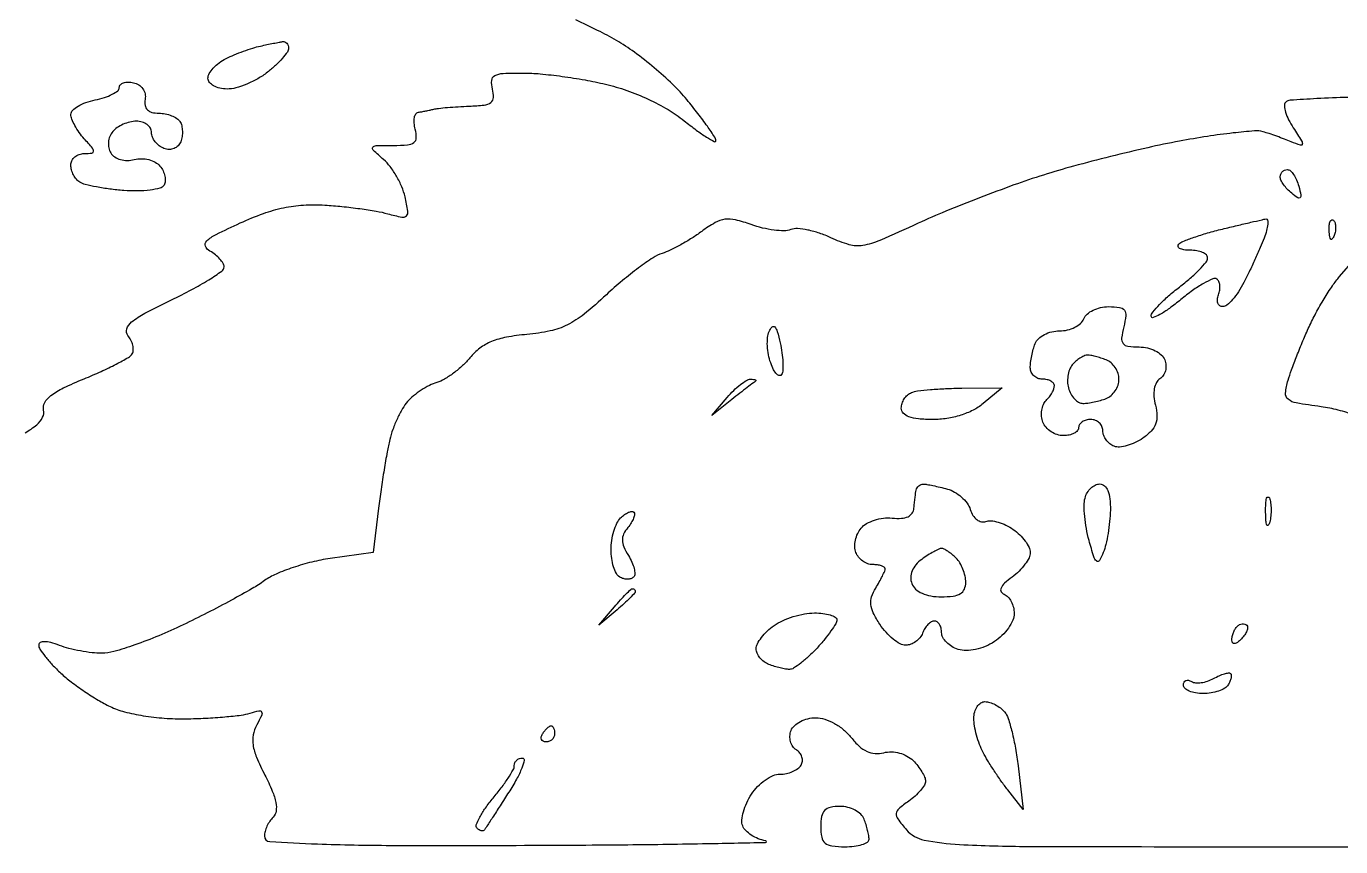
# Model space of a CAD drawing. Extents: x 0 to 102, y 0 to 135.
# Drawn here: x 9.94 to 23.73, y 0 to 8.61 of the extents above; entities that cross this region are included whole.
import ezdxf

# ---------------------------------------------------------------- set-up
doc = ezdxf.new("R2010")
doc.units = 0
doc.header["$MEASUREMENT"] = 0

msp = doc.modelspace()

# ---------------------------------------------------------------- linework, layer by layer
for points in [[(9.92703, 4.345223, 0.053362), (10.047099, 4.429296, 0.090714), (10.108899, 4.506923, 0.181445), (10.119112, 4.583573, -0.190051), (10.130695, 4.660688, -0.097492), (10.196094, 4.735391, -0.053068), (10.325849, 4.815177, -0.014929), (10.543625, 4.911234, 0.010145), (10.72227, 4.987998, 0.01361), (10.880705, 5.065187, 0.010726), (11.008365, 5.135263, 0.124069), (11.049025, 5.174717, 0.129945), (11.060597, 5.212783, 0.067205), (11.055721, 5.262629, 0.059729), (11.036182, 5.315984, 0.055649), (11.004216, 5.36461, -0.261979), (10.991606, 5.4338, -0.138968), (11.04295, 5.507525, -0.051062), (11.182606, 5.599878, -0.009151), (11.462233, 5.739789, 0.011358), (11.673371, 5.8466, 0.017226), (11.851354, 5.949811, 0.012051), (11.990551, 6.041817, 0.245417), (12.0132, 6.085182, 0.135318), (12.002889, 6.122584, 0.047944), (11.96971, 6.167726, 0.043298), (11.9218, 6.212775, 0.038855), (11.86515, 6.250739, -0.170024), (11.818366, 6.303949, -0.310549), (11.830319, 6.357956, -0.072959), (11.928893, 6.426136, -0.00769), (12.1824, 6.546745, -0.020823), (12.42529, 6.64575, -0.034434), (12.638247, 6.706196, -0.037117), (12.845622, 6.734052, -0.029854), (13.0707, 6.73397, -0.01034), (13.250012, 6.719462, -0.008732), (13.439012, 6.696888, -0.008831), (13.610693, 6.670238, -0.024142), (13.730527, 6.643449, 0.01566), (13.87836, 6.607758, 0.250246), (13.926173, 6.621758, 0.244641), (13.941785, 6.669559, 0.015028), (13.911949, 6.82123, 0.044364), (13.878354, 6.925052, 0.030192), (13.822987, 7.036247, 0.030481), (13.755928, 7.137869, 0.052305), (13.6869, 7.21215, -0.009737), (13.578604, 7.31044, -0.37183), (13.575494, 7.340723, -0.239266), (13.60818, 7.358219, -0.00544), (13.790295, 7.3602, 0.019737), (13.938761, 7.366063, 0.140369), (14.005523, 7.391029, 0.237206), (14.030436, 7.440291, 0.06464), (14.019087, 7.5294, -0.042275), (14.007745, 7.59497, -0.066414), (14.010363, 7.652004, -0.092545), (14.025638, 7.692214, -0.225229), (14.05152, 7.709175, 0.009311), (14.086962, 7.714737, 0.004985), (14.130527, 7.722856, 0.004961), (14.174833, 7.732029, 0.007727), (14.2128, 7.7409, -0.034145), (14.262307, 7.749741, -0.005888), (14.357202, 7.758944, -0.006385), (14.469046, 7.767025, -0.00567), (14.58558, 7.772625, 0.018831), (14.742388, 7.784303, 0.131532), (14.813245, 7.812076, 0.231712), (14.83986, 7.863163, 0.070285), (14.829513, 7.9524, -0.083669), (14.821398, 8.04351, -0.259631), (14.854344, 8.093125, -0.109152), (14.941437, 8.116213, -0.011319), (15.154683, 8.120278, -0.022568), (15.331, 8.111684, -0.010309), (15.560048, 8.085354, -0.010185), (15.80059, 8.04766, -0.01382), (16.015894, 8.003243, -0.027257), (16.238847, 7.937781, -0.02375), (16.464114, 7.845821, -0.024401), (16.671657, 7.736752, -0.036089), (16.840744, 7.619878, 0.010077), (16.968563, 7.521332, 0.019098), (17.075965, 7.448099, 0.018298), (17.157398, 7.401077, 0.565237), (17.1738, 7.41095, 0.148597), (17.162524, 7.448055, 0.006415), (17.084468, 7.561442, 0.010465), (16.986207, 7.694342, 0.007222), (16.869689, 7.840801, 0.029449), (16.721755, 8.001084, 0.017069), (16.526795, 8.17641, 0.017023), (16.318577, 8.339432, 0.027342), (16.129439, 8.462145, 0.013563), (15.933181, 8.567772, 0.009076), (15.703373, 8.678347, 0.009143)], [(23.808884, 7.86441, 0.008246), (23.479806, 7.851485, 0.003738), (23.201839, 7.833887, 0.180601), (23.151903, 7.811103, 0.224898), (23.139133, 7.775339, 0.04886), (23.152318, 7.709317, 0.041957), (23.184328, 7.628852, 0.029397), (23.232931, 7.544212, -0.004362), (23.320736, 7.407621, -0.178157), (23.327974, 7.373657, -0.471096), (23.309343, 7.362295, -0.014019), (23.212078, 7.399007, 0.007297), (23.141347, 7.426796, 0.004889), (23.059699, 7.456598, 0.004923), (22.98002, 7.483922, 0.009672), (22.916026, 7.503799, 0.09064), (22.826738, 7.512852, 0.008115), (22.601511, 7.491169, 0.010357), (22.331895, 7.455119, 0.007901), (22.038386, 7.404908, 0.009161), (21.70513, 7.336118, 0.005569), (21.313702, 7.243221, 0.00558), (20.927407, 7.142394, 0.009809), (20.61076, 7.049248, 0.009636), (20.302084, 6.945247, 0.005859), (19.941151, 6.811049, 0.005869), (19.586178, 6.669505, 0.010314), (19.296609, 6.543033, -0.006256), (18.893961, 6.363267, -0.060715), (18.714987, 6.310616, -0.11145), (18.571781, 6.318809, -0.041005), (18.381237, 6.39077, 0.029073), (18.261038, 6.439469, 0.03107), (18.138615, 6.472651, 0.032699), (18.03074, 6.487544, 0.109996), (17.960669, 6.477148, -0.093862), (17.890851, 6.464498, -0.029199), (17.784038, 6.471593, -0.028041), (17.663063, 6.493703, -0.027541), (17.544577, 6.529308, 0.026667), (17.379037, 6.579366, 0.094403), (17.268676, 6.585119, 0.096677), (17.165353, 6.549854, 0.028749), (17.0251, 6.458133, -0.01788), (16.921821, 6.387342, -0.014359), (16.80601, 6.318486, -0.0146), (16.695176, 6.260997, -0.035507), (16.609645, 6.227001, 0.068824), (16.515234, 6.182004, 0.014084), (16.363398, 6.0758, 0.014583), (16.192682, 5.94119, 0.01324), (16.024378, 5.792581, -0.017412), (15.790308, 5.589352, -0.054369), (15.61509, 5.476662, -0.063237), (15.434704, 5.413541, -0.030062), (15.190997, 5.376661, 0.02269), (14.976056, 5.347367, 0.051903), (14.819269, 5.30151, 0.064807), (14.697729, 5.232293, 0.0589), (14.5935, 5.132275, -0.033572), (14.515574, 5.049539, -0.026758), (14.421365, 4.971036, -0.027483), (14.325844, 4.907597, -0.059275), (14.245107, 4.872229, 0.04433), (14.167245, 4.840851, 0.026871), (14.081243, 4.79099, 0.026799), (14.000572, 4.731834, 0.042065), (13.938904, 4.67199, 0.046969), (13.885855, 4.598069, 0.022411), (13.831387, 4.494402, 0.021989), (13.783759, 4.380159, 0.029123), (13.751244, 4.2723, 0.013583), (13.724104, 4.143319, 0.004758), (13.691918, 3.95662, 0.00472), (13.660391, 3.750474, 0.005503), (13.634448, 3.554046), (13.5783, 3.089592), (13.125235, 3.024709, 0.024946), (12.93459, 2.987624, 0.020793), (12.736423, 2.92987, 0.021294), (12.559271, 2.861618, 0.052159), (12.437838, 2.792967, -0.02415), (12.30786, 2.709566, -0.006188), (12.089771, 2.587628, -0.006288), (11.837123, 2.45453, -0.006347), (11.58199, 2.328254, -0.013049), (11.327209, 2.21423, -0.014512), (11.07562, 2.117895, -0.013944), (10.857347, 2.04827, -0.070338), (10.730944, 2.0304, -0.02863), (10.627323, 2.036338, -0.017057), (10.505093, 2.054636, -0.017045), (10.384143, 2.081276, -0.028117), (10.284407, 2.112906, 0.025134), (10.194769, 2.141923, 0.061836), (10.126353, 2.151515, 0.115942), (10.083706, 2.142198, 0.288872), (10.0674, 2.11633, 0.147572), (10.080319, 2.073511, 0.020386), (10.135478, 1.997352, 0.021921), (10.21041, 1.910426, 0.016968), (10.299156, 1.822351, 0.023902), (10.408611, 1.730182, 0.014232), (10.546944, 1.630668, 0.01423), (10.690786, 1.539139, 0.023798), (10.817244, 1.471581, 0.046662), (10.968064, 1.41656, 0.02406), (11.164792, 1.374949, 0.022446), (11.38602, 1.349294, 0.021163), (11.61306, 1.34288, 0.008818), (11.820148, 1.349449, 0.009599), (12.021085, 1.363243, 0.009143), (12.192432, 1.381479, 0.045787), (12.286634, 1.402131, -0.020244), (12.378984, 1.427377, -0.332395), (12.40656, 1.415213, -0.242896), (12.407848, 1.380377, -0.012953), (12.356528, 1.278208, 0.074314), (12.318876, 1.172789, 0.088606), (12.316986, 1.067386, 0.060492), (12.35391, 0.938809, 0.017815), (12.440722, 0.752537, -0.017465), (12.519322, 0.584192, -0.051875), (12.556705, 0.462584, -0.084368), (12.559026, 0.374142, -0.162226), (12.527654, 0.311414, 0.05055), (12.492648, 0.268511, 0.038095), (12.463065, 0.215276, 0.038987), (12.442816, 0.160337, 0.068906), (12.4362, 0.112559, 0.396395), (12.491899, 0.053341, 0.006341), (12.992754, 0.029014, 0.008275), (13.761232, 0.014179, 0.001563), (15.16455, 0.014702, 0.001288), (16.197674, 0.020976, 0.002406), (17.034012, 0.032234, 0.001246), (17.696155, 0.045984, 0.900606), (17.697377, 0.060984, -0.050274), (17.619141, 0.084008, -0.047799), (17.54565, 0.122473, -0.051459), (17.487332, 0.169685, -0.105645), (17.455425, 0.218715, -0.116681), (17.447174, 0.279873, -0.042892), (17.463217, 0.366101, -0.039629), (17.497716, 0.460938, -0.038001), (17.547148, 0.550553, -0.048682), (17.612019, 0.631213, -0.046084), (17.692381, 0.699464, -0.049493), (17.77541, 0.746242, -0.103914), (17.847557, 0.7614, 0.052394), (17.913935, 0.768375, 0.048537), (17.979227, 0.78903, 0.051936), (18.033912, 0.819415, 0.101922), (18.067946, 0.855459, 0.113818), (18.081846, 0.896452, 0.100307), (18.077345, 0.941452, 0.093889), (18.055055, 0.983557, 0.085992), (18.018311, 1.01612, -0.105733), (17.981086, 1.051804, -0.081787), (17.957468, 1.102944, -0.077893), (17.950777, 1.161401, -0.081403), (17.962517, 1.218162, -0.116056), (17.997779, 1.269983, -0.065587), (18.060327, 1.313815, -0.059941), (18.139091, 1.343509, -0.060268), (18.222505, 1.3536, -0.077809), (18.316247, 1.338923, -0.049631), (18.417664, 1.29487, -0.047289), (18.514105, 1.228398, -0.051619), (18.593249, 1.146723, 0.039731), (18.677557, 1.055484, 0.0769), (18.759798, 1.000188, 0.092159), (18.844255, 0.978204, 0.081838), (18.934758, 0.986597, -0.070886), (19.014855, 0.995787, -0.059043), (19.099721, 0.983374, -0.059131), (19.179207, 0.951504, -0.071611), (19.243469, 0.903417, -0.02988), (19.293194, 0.847365, -0.030987), (19.335233, 0.786436, -0.032601), (19.364671, 0.729449, -0.103277), (19.3734, 0.68764, -0.138168), (19.361777, 0.646383, -0.037546), (19.321777, 0.590853, -0.034987), (19.264923, 0.532134, -0.030155), (19.197661, 0.478702, 0.021867), (19.092653, 0.398086, 0.201251), (19.066938, 0.3481, 0.181251), (19.083172, 0.291788, 0.017206), (19.174162, 0.177805, 0.168079), (19.358389, 0.069949, 0.036077), (19.731156, 0.023304, 0.01231), (20.451841, 0.003305, 0.000781), (22.566795, 0), (25.807188, 0)], [(23.885765, 4.523765, 0.028355), (23.704734, 4.582428, 0.031208), (23.523906, 4.618008, -0.009223), (23.264817, 4.657253, -0.127701), (23.179126, 4.695808, -0.255164), (23.152028, 4.760933, -0.045091), (23.178654, 4.895395, -0.015906), (23.214438, 5.004317, -0.006237), (23.270399, 5.152227, -0.006166), (23.334939, 5.31081, -0.007644), (23.399065, 5.4567, -0.01626), (23.470447, 5.600077, -0.012691), (23.556878, 5.751091, -0.012882), (23.644647, 5.88773, -0.030281), (23.718699, 5.983683), (23.883373, 6.172265)]]:
    msp.add_lwpolyline(points, format="xyb")
for points in [[(12.62655, 8.450186, -0.12647), (12.650723, 8.447806, -0.1193), (12.671362, 8.43407, -0.105515), (12.6852, 8.410763, -0.081575), (12.69, 8.38154, -0.156185), (12.676944, 8.340764, -0.025244), (12.62452, 8.274622, -0.025784), (12.552443, 8.200623, -0.020123), (12.467091, 8.12774, -0.037799), (12.367056, 8.060623, -0.030619), (12.250885, 8.003906, -0.031595), (12.136686, 7.964817, -0.066754), (12.044091, 7.9524, -0.054233), (11.967489, 7.960733, -0.074103), (11.902732, 7.985452, -0.093833), (11.859305, 8.022009, -0.172679), (11.844, 8.065004, -0.133133), (11.857536, 8.114939, -0.053493), (11.899915, 8.172301, -0.047917), (11.961526, 8.227642, -0.043812), (12.03435, 8.272143, -0.016389), (12.119571, 8.311039, -0.011268), (12.218487, 8.349732, -0.011371), (12.315483, 8.382695, -0.02261), (12.3939, 8.403525, -0.002023), (12.463332, 8.418352, -0.002099), (12.532036, 8.432431, -0.002021), (12.591593, 8.444126, -0.0091)], [(11.06145, 8.018986, -0.089692), (11.117869, 7.99635, -0.099841), (11.160359, 7.956007, -0.101258), (11.183491, 7.902852, -0.094894), (11.184641, 7.843583, 0.085035), (11.184632, 7.780462, 0.153487), (11.208022, 7.73488, 0.136865), (11.255712, 7.707573, 0.062081), (11.327699, 7.6986, -0.04798), (11.395994, 7.692031, -0.0468), (11.462383, 7.672559, -0.050657), (11.517338, 7.643944, -0.109416), (11.550404, 7.609949, -0.081925), (11.568001, 7.56715, -0.046937), (11.575412, 7.511671, -0.045317), (11.572377, 7.452886, -0.056123), (11.558599, 7.399875, -0.103574), (11.530761, 7.356712, -0.10212), (11.487818, 7.328082, -0.098565), (11.435718, 7.31817, -0.089717), (11.381902, 7.328378, -0.072464), (11.332165, 7.356269, -0.063947), (11.290018, 7.398255, -0.066862), (11.2615, 7.447368, -0.098453), (11.2518, 7.496151, 0.133764), (11.239558, 7.541092, 0.100481), (11.20514, 7.579382, 0.087379), (11.153657, 7.605146, 0.072548), (11.092959, 7.614, 0.059111), (11.025528, 7.606, 0.043808), (10.954305, 7.582102, 0.044597), (10.890112, 7.546999, 0.072254), (10.843998, 7.505413, 0.078615), (10.813607, 7.454227, 0.07365), (10.79962, 7.394993, 0.074737), (10.803483, 7.33505, 0.085211), (10.82498, 7.281781, 0.109555), (10.865649, 7.239992, 0.076603), (10.925669, 7.212623, 0.069535), (10.99707, 7.202846, 0.063337), (11.07083, 7.212435, -0.067749), (11.144728, 7.221382, -0.058767), (11.222151, 7.211086, -0.061503), (11.291288, 7.184075, -0.095984), (11.340573, 7.143672, -0.059647), (11.37296, 7.093538, -0.061693), (11.392149, 7.037734, -0.06844), (11.39592, 6.984932, -0.122659), (11.382756, 6.943762, -0.192401), (11.340249, 6.912308, -0.03099), (11.23714, 6.891948, -0.030416), (11.106275, 6.882486, -0.022503), (10.961204, 6.887367, -0.012368), (10.813187, 6.902721, -0.014364), (10.673365, 6.924831, -0.013435), (10.556767, 6.949978, -0.078734), (10.499132, 6.974103, -0.081275), (10.463414, 7.005164, -0.05344), (10.433216, 7.050652, -0.052356), (10.412716, 7.102784, -0.067614), (10.4058, 7.153693, -0.114097), (10.416552, 7.200195, -0.100331), (10.446929, 7.23979, -0.093804), (10.492347, 7.26636, -0.085776), (10.545812, 7.2756, 0.025779), (10.626186, 7.279747, 0.38433), (10.643524, 7.29897, 0.177905), (10.63093, 7.333245, 0.007828), (10.545812, 7.430311, -0.029278), (10.492228, 7.496979, -0.029475), (10.446929, 7.569305, -0.030842), (10.415234, 7.636812, -0.094602), (10.4058, 7.686226, -0.200889), (10.423567, 7.728662, -0.059644), (10.480354, 7.772612, -0.049415), (10.562437, 7.811331, -0.036168), (10.6596, 7.83819, 0.028607), (10.756804, 7.863486, 0.041188), (10.838846, 7.897606, 0.047759), (10.89676, 7.934882, 0.229784), (10.9134, 7.969178, -0.200005), (10.925117, 7.997298, -0.114664), (10.95689, 8.016903, -0.081278), (11.004771, 8.024745, -0.05074)], [(23.170533, 7.1064, -0.18499), (23.202435, 7.094179, -0.058693), (23.236682, 7.055277, -0.049464), (23.26786, 6.998979, -0.037801), (23.290777, 6.932365, -0.01302), (23.312716, 6.838556, -0.253319), (23.304414, 6.810987, -0.363425), (23.280406, 6.808943, -0.020124), (23.216044, 6.858124, -0.033252), (23.170029, 6.901789, -0.035142), (23.131122, 6.950412, -0.037557), (23.103978, 6.996788, -0.114104), (23.0958, 7.032159, -0.099715), (23.101507, 7.060491, -0.098101), (23.117753, 7.084592, -0.097784), (23.142011, 7.100734, -0.098366)], [(22.945656, 6.58875, -0.403654), (22.96307, 6.57671, -0.073547), (22.965304, 6.533551, -0.044612), (22.952975, 6.46741, -0.022472), (22.926382, 6.386726, -0.010654), (22.886197, 6.287452, -0.005208), (22.83097, 6.162563, -0.005164), (22.770831, 6.033849, -0.007457), (22.714803, 5.921426, -0.026517), (22.657962, 5.824474, -0.034375), (22.595449, 5.742585, -0.036725), (22.536058, 5.684225, -0.17764), (22.492376, 5.6682, -0.158442), (22.461484, 5.678241, -0.15191), (22.441768, 5.704681, -0.112085), (22.437086, 5.744875, -0.06488), (22.448554, 5.792391, 0.054706), (22.461844, 5.842939, 0.065321), (22.462698, 5.89216, 0.076993), (22.451625, 5.932674, 0.150303), (22.429783, 5.957636, 0.249618), (22.387585, 5.960354, 0.023324), (22.291636, 5.911429, 0.025609), (22.176598, 5.837792, 0.017196), (22.052778, 5.742686, -0.014582), (21.933538, 5.650103, -0.029315), (21.833432, 5.585594, -0.041704), (21.762614, 5.553076, -0.519944), (21.7422, 5.5674, -0.174313), (21.757842, 5.610903, -0.019432), (21.829179, 5.690749, -0.021783), (21.924893, 5.781575, -0.016011), (22.0383, 5.873964, 0.015928), (22.151708, 5.966323, 0.021693), (22.247421, 6.057055, 0.019305), (22.318798, 6.136794, 0.174622), (22.3344, 6.180105, 0.212015), (22.320766, 6.210813, 0.080734), (22.280556, 6.236813, 0.061442), (22.221277, 6.254512, 0.041877), (22.1511, 6.2604, -0.03296), (22.08492, 6.264767, -0.088544), (22.040125, 6.279038, -0.217936), (22.023944, 6.300034, -0.257624), (22.030711, 6.32385, -0.102718), (22.075667, 6.353622, -0.01149), (22.191273, 6.396773, -0.013574), (22.332969, 6.441713, -0.010619), (22.488961, 6.483, -0.001061), (22.644861, 6.520389, -0.001428), (22.786193, 6.55354, -0.000973), (22.904909, 6.580786, -0.015326)], [(23.654512, 6.575887, -0.126455), (23.670861, 6.548229, -0.060344), (23.677558, 6.507172, -0.05415), (23.674392, 6.460003, -0.051402), (23.661191, 6.413737, -0.054073), (23.642448, 6.378487, -0.470617), (23.62703, 6.377028, -0.168741), (23.615074, 6.401711, -0.018894), (23.610079, 6.46485, -0.028489), (23.611009, 6.523747, -0.077125), (23.620376, 6.564354, -0.208169), (23.635997, 6.579797, -0.296942)], [(21.295123, 5.6682, -0.032886), (21.410217, 5.660622, -0.201686), (21.460457, 5.631217, -0.194363), (21.47564, 5.573979, -0.030324), (21.45366, 5.4567, 0.030531), (21.431647, 5.338982, 0.197377), (21.4472, 5.281878, 0.199977), (21.498242, 5.252628, 0.031418), (21.616343, 5.2452, -0.057452), (21.70322, 5.235184, -0.059763), (21.784316, 5.20568, -0.066162), (21.848228, 5.161912, -0.118501), (21.884083, 5.109762, -0.076973), (21.896285, 5.053278, -0.07649), (21.890875, 4.995621, -0.081909), (21.869182, 4.945669, -0.111475), (21.834222, 4.911387, 0.134702), (21.796377, 4.870717, 0.077955), (21.774835, 4.807003, 0.062765), (21.771169, 4.725745, 0.041429), (21.78637, 4.633368, -0.049912), (21.80268, 4.522581, -0.103105), (21.788878, 4.436546, -0.101635), (21.741656, 4.362404, -0.047559), (21.654664, 4.288225, -0.041788), (21.574952, 4.24179, -0.042544), (21.489097, 4.209579, -0.046178), (21.409877, 4.195033, -0.114424), (21.351788, 4.203133, -0.079911), (21.30699, 4.229135, -0.065485), (21.269024, 4.269511, -0.066609), (21.243355, 4.317538, -0.089693), (21.2346, 4.365951, 0.106859), (21.22488, 4.410915, 0.099462), (21.197323, 4.449182, 0.095925), (21.156145, 4.474837, 0.091732), (21.1077, 4.4838, 0.064853), (21.059186, 4.477481, 0.082425), (21.018077, 4.458949, 0.098894), (20.990577, 4.431463, 0.148195), (20.9808, 4.3992, -0.182536), (20.968604, 4.366907, -0.0909), (20.933756, 4.339451, -0.070807), (20.881931, 4.320849, -0.050854), (20.820651, 4.3146, -0.080263), (20.755384, 4.325145, -0.065542), (20.691647, 4.356032, -0.066582), (20.639035, 4.401725, -0.08931), (20.606378, 4.455647, -0.068079), (20.592196, 4.516091, -0.059835), (20.593818, 4.580927, -0.062809), (20.610218, 4.640185, -0.097797), (20.639627, 4.684067, 0.034695), (20.673062, 4.722495, 0.033392), (20.701334, 4.765655, 0.035234), (20.720961, 4.807054, 0.093338), (20.727, 4.83912, 0.181063), (20.717328, 4.864953, 0.091341), (20.689723, 4.886919, 0.071292), (20.648656, 4.901799, 0.051363), (20.6001, 4.9068, -0.093456), (20.551659, 4.915934, -0.096457), (20.510477, 4.942044, -0.099144), (20.482913, 4.981001, -0.104916), (20.4732, 5.026781, -0.032815), (20.47685, 5.082337, -0.017107), (20.488284, 5.150827, -0.016939), (20.504878, 5.220591, -0.024761), (20.524551, 5.280581, -0.115858), (20.559362, 5.331782, -0.065612), (20.621067, 5.375091, -0.059991), (20.698753, 5.404429, -0.060389), (20.781006, 5.4144, 0.057362), (20.863065, 5.423845, 0.05868), (20.940166, 5.451677, 0.064864), (21.001061, 5.492732, 0.120997), (21.034806, 5.5413, -0.124077), (21.068997, 5.589877, -0.064344), (21.131361, 5.630923, -0.057874), (21.21057, 5.658761, -0.055644)], [(17.848798, 5.2875, -0.02004), (17.867297, 5.184621, -0.023107), (17.876417, 5.085367, -0.023014), (17.876367, 5.001594, -0.110242), (17.863876, 4.955786, -0.316831), (17.841745, 4.944507, -0.169251), (17.813165, 4.959301, -0.071643), (17.780212, 5.005972, -0.029366), (17.749013, 5.077163, -0.041745), (17.725123, 5.163193, -0.035517), (17.714174, 5.256811, -0.037033), (17.716666, 5.343898, -0.078727), (17.733935, 5.408877, -0.085215), (17.764521, 5.454863, -0.430721), (17.792037, 5.454875, -0.121919), (17.818683, 5.407814, -0.013642)], [(21.075401, 5.1606, 0.103119), (21.045822, 5.154434, 0.032646), (21.005542, 5.133653, 0.031027), (20.962491, 5.103973, 0.029951), (20.922906, 5.068866, 0.093987), (20.89089, 5.021865, 0.054678), (20.870568, 4.956472, 0.052013), (20.864153, 4.883864, 0.060065), (20.873553, 4.815066, 0.059833), (20.897967, 4.753098, 0.065131), (20.93583, 4.700607, 0.073661), (20.980785, 4.665082, 0.131171), (21.026048, 4.653, 0.03496), (21.077766, 4.656621, 0.016927), (21.143125, 4.668084, 0.016696), (21.210695, 4.684683, 0.02304), (21.269981, 4.704351, 0.088861), (21.321139, 4.735272, 0.066549), (21.364491, 4.785003, 0.065608), (21.393795, 4.8452, 0.080678), (21.4038, 4.9068, 0.080678), (21.393795, 4.9684, 0.065608), (21.364491, 5.028597, 0.066549), (21.321139, 5.078328, 0.088861), (21.269981, 5.109249, 0.013547), (21.214291, 5.128906, 0.01355), (21.157622, 5.145516, 0.013494), (21.107445, 5.157319, 0.051057)], [(17.539412, 4.9068, -0.023625), (17.570119, 4.905348, -0.079771), (17.589504, 4.900322, -0.298494), (17.594308, 4.892953, -0.257845), (17.58975, 4.884748, 0.023042), (17.566957, 4.868984, 0.001477), (17.502727, 4.819737, 0.002159), (17.42658, 4.760469, 0.001606), (17.343, 4.694398), (17.1315, 4.5261), (17.292662, 4.71645, -0.024087), (17.360642, 4.789317, -0.028718), (17.431624, 4.850885, -0.029524), (17.496164, 4.894854, -0.135575)], [(19.7541, 4.812706), (20.1771, 4.816571), (19.977378, 4.650185, -0.056573), (19.87253, 4.581258, -0.040941), (19.74293, 4.528484, -0.038785), (19.59834, 4.495035, -0.037469), (19.448628, 4.4838, -0.022035), (19.298932, 4.4904, -0.065391), (19.198814, 4.512654, -0.115181), (19.140926, 4.55047, -0.193039), (19.1196, 4.60365, -0.080074), (19.127499, 4.652656, -0.064399), (19.150664, 4.700829, -0.065245), (19.184919, 4.740911, -0.087674), (19.22535, 4.766171, -0.064434), (19.290068, 4.78303, -0.009591), (19.424292, 4.797443, -0.01066), (19.584395, 4.808099, -0.009003)], [(19.35225, 3.805845, -0.038623), (19.387992, 3.802424, -0.007375), (19.452154, 3.790259, -0.007825), (19.526792, 3.773744, -0.007127), (19.603248, 3.754411, -0.066632), (19.678903, 3.722869, -0.051348), (19.751198, 3.670084, -0.052403), (19.809545, 3.605254, -0.080365), (19.843541, 3.537947, 0.065855), (19.871888, 3.477554, 0.087071), (19.912971, 3.432928, 0.105958), (19.959986, 3.410685, 0.150411), (20.005831, 3.413799, -0.116844), (20.060466, 3.421152, -0.045582), (20.135752, 3.406676, -0.041935), (20.217735, 3.37536, -0.040599), (20.294288, 3.330521, -0.040038), (20.362743, 3.273902, -0.041103), (20.420645, 3.207558, -0.044541), (20.460668, 3.141745, -0.114839), (20.4732, 3.0879, -0.118087), (20.460073, 3.033095, -0.041495), (20.417285, 2.963789, -0.038409), (20.355688, 2.892536, -0.036374), (20.28285, 2.830123, 0.025306), (20.203519, 2.765133, 0.099504), (20.166182, 2.71451, 0.234634), (20.16708, 2.676759, 0.18189), (20.19825, 2.649076, -0.114748), (20.238709, 2.6217, -0.065756), (20.272936, 2.573361, -0.06027), (20.296119, 2.51258, -0.061074), (20.304, 2.4483, -0.103608), (20.289087, 2.377104, -0.049546), (20.243089, 2.295249, -0.046154), (20.175967, 2.216078, -0.048861), (20.096642, 2.152235, -0.046128), (20.001367, 2.101679, -0.046634), (19.898783, 2.069669, -0.049917), (19.799913, 2.058798, -0.079439), (19.715942, 2.071385, -0.059345), (19.64966, 2.101454, -0.062377), (19.593519, 2.145843, -0.069615), (19.555457, 2.19716, -0.125443), (19.5426, 2.247601, 0.060446), (19.536976, 2.293949, 0.079144), (19.520408, 2.333198, 0.097203), (19.495866, 2.359478, 0.157737), (19.467051, 2.3688, 0.13875), (19.434573, 2.35961, 0.061199), (19.39939, 2.331523, 0.053891), (19.367035, 2.290443, 0.048303), (19.342806, 2.2419, -0.079905), (19.314651, 2.193389, -0.065483), (19.270931, 2.152277, -0.066609), (19.218927, 2.124481, -0.0897), (19.166505, 2.115, -0.126649), (19.107478, 2.130195, -0.044132), (19.034079, 2.179566, -0.040422), (18.959413, 2.250693, -0.037224), (18.894883, 2.334799, -0.028308), (18.826068, 2.454033, -0.087919), (18.799493, 2.54262, -0.109847), (18.807822, 2.623395, -0.059238), (18.850633, 2.714351, 0.011249), (18.888836, 2.778703, 0.014213), (18.921093, 2.839939, 0.012292), (18.945156, 2.892156, 0.102163), (18.9504, 2.917552, 0.254026), (18.941334, 2.934245, 0.063125), (18.912343, 2.948237, 0.049121), (18.870475, 2.957838, 0.031823), (18.820845, 2.961, -0.089158), (18.767647, 2.970562, -0.066571), (18.714921, 2.998593, -0.065564), (18.67064, 3.040055, -0.080404), (18.64218, 3.088977, -0.090142), (18.631163, 3.147329, -0.056207), (18.638511, 3.216732, -0.054079), (18.661919, 3.28601, -0.0648), (18.698653, 3.344174, -0.091442), (18.755055, 3.391267, -0.050431), (18.837614, 3.427399, -0.047985), (18.931764, 3.448045, -0.055674), (19.023446, 3.448846, 0.039851), (19.120042, 3.44664, 0.09279), (19.19005, 3.463912, 0.133418), (19.233637, 3.500047, 0.134104), (19.252842, 3.5532, -0.005331), (19.257687, 3.606438, -0.004799), (19.263821, 3.661462, -0.004813), (19.27027, 3.710694, -0.015123), (19.275914, 3.74355, -0.091322), (19.285629, 3.767698, -0.080599), (19.303653, 3.788022, -0.081193), (19.327042, 3.801489, -0.094934)], [(21.202167, 3.807, -0.182546), (21.251882, 3.788224, -0.116674), (21.287996, 3.737236, -0.072286), (21.308833, 3.651962, -0.029247), (21.313254, 3.53205, -0.020121), (21.305966, 3.414383, -0.015969), (21.288946, 3.288164, -0.016254), (21.265586, 3.172012, -0.038384), (21.238855, 3.0879, -0.034703), (21.197892, 3.003919, -0.469029), (21.168381, 2.998839, -0.143831), (21.139207, 3.04352, -0.007066), (21.090214, 3.2148, -0.021658), (21.062282, 3.339026, -0.020543), (21.044612, 3.46741, -0.021), (21.038445, 3.582132, -0.065125), (21.047579, 3.65895, -0.069826), (21.070698, 3.715539, -0.070045), (21.108481, 3.76351, -0.076194), (21.154624, 3.795878, -0.115411)], [(22.982092, 3.66056, -0.06278), (22.995499, 3.609974, -0.030339), (23.000394, 3.543049, -0.029507), (22.997063, 3.471699, -0.037336), (22.985227, 3.40676, -0.087174), (22.970309, 3.374132, -0.597527), (22.956763, 3.375616, -0.080377), (22.946528, 3.42053, -0.012823), (22.943093, 3.5109, -0.014395), (22.944595, 3.602278, -0.052471), (22.953256, 3.659555, -0.333666), (22.966965, 3.670456, -0.31318)], [(16.313066, 3.511534, -0.233838), (16.320976, 3.488132, -0.059422), (16.310681, 3.44817, -0.04795), (16.286441, 3.400055, -0.032565), (16.250399, 3.350374, 0.060962), (16.206118, 3.281434, 0.11784), (16.192239, 3.217752, 0.099521), (16.207842, 3.147453, 0.035378), (16.25629, 3.056077, -0.034946), (16.293402, 2.986228, -0.047449), (16.316101, 2.91857, -0.05651), (16.322646, 2.862379, -0.199709), (16.309076, 2.829476, -0.121866), (16.281426, 2.812794, -0.077211), (16.243997, 2.807282, -0.069775), (16.202805, 2.813391, -0.066854), (16.164229, 2.830621, -0.135043), (16.129511, 2.867981, -0.044115), (16.100505, 2.938122, -0.040223), (16.080657, 3.025421, -0.035802), (16.074, 3.118273, -0.038362), (16.081386, 3.214396, -0.034888), (16.103407, 3.31145, -0.036685), (16.135655, 3.395538, -0.08668), (16.17411, 3.45027, -0.036958), (16.215287, 3.485771, -0.055653), (16.256224, 3.509562, -0.072995), (16.290909, 3.519143, -0.231295)], [(19.54185, 3.1302, 0.109965), (19.512979, 3.123773, 0.016267), (19.459406, 3.096517, 0.017675), (19.39734, 3.059438, 0.014379), (19.333524, 3.015534, 0.059389), (19.272665, 2.958837, 0.07896), (19.23355, 2.894251, 0.088566), (19.219163, 2.826849, 0.100341), (19.230099, 2.761734, 0.117948), (19.269807, 2.703845, 0.078337), (19.337531, 2.659628, 0.064032), (19.429325, 2.631818, 0.041593), (19.539945, 2.6226, 0.030853), (19.663378, 2.630224, 0.103484), (19.739631, 2.656309, 0.156502), (19.781414, 2.703521, 0.103868), (19.7964, 2.77488, 0.056383), (19.788963, 2.840623, 0.038823), (19.766579, 2.912249, 0.039117), (19.733766, 2.978695, 0.062206), (19.69488, 3.02868, 0.023213), (19.652233, 3.067541, 0.026714), (19.60805, 3.100378, 0.027271), (19.568183, 3.123802, 0.119737)], [(16.298612, 2.7072, -0.099038), (16.309751, 2.704972, -0.097945), (16.319226, 2.698626, -0.097945), (16.325572, 2.689151, -0.099038), (16.3278, 2.678012, -0.191119), (16.320864, 2.66053, -0.007508), (16.271885, 2.610057, -0.012381), (16.210389, 2.551533, -0.008332), (16.13745, 2.487662), (15.9471, 2.3265), (16.108262, 2.51685, -0.008332), (16.172133, 2.589789, -0.012381), (16.230657, 2.651285, -0.007508), (16.28113, 2.700264, -0.191119)], [(18.207824, 2.4534, -0.029122), (18.297851, 2.448152, -0.04549), (18.373776, 2.432178, -0.057213), (18.426803, 2.408967, -0.267067), (18.4428, 2.381154, -0.136387), (18.431595, 2.340839, -0.01724), (18.381858, 2.264372, -0.0192), (18.314784, 2.176059, -0.014866), (18.23534, 2.085054, -0.018138), (18.149919, 1.999339, -0.023029), (18.064815, 1.926957, -0.021945), (17.989864, 1.874028, -0.143722), (17.946159, 1.8612, -0.042859), (17.905616, 1.864682, -0.01564), (17.849134, 1.876284, -0.015373), (17.787847, 1.892892, -0.01776), (17.730619, 1.912551, -0.067827), (17.679458, 1.940624, -0.062655), (17.636109, 1.982027, -0.066666), (17.606754, 2.0299, -0.104612), (17.5968, 2.076954, -0.121672), (17.609786, 2.129527, -0.042716), (17.652032, 2.195483, -0.03936), (17.712877, 2.262961, -0.036856), (17.784824, 2.321703, -0.047819), (17.873904, 2.37217, -0.029522), (17.98664, 2.414714, -0.029459), (18.104138, 2.443832, -0.046039)], [(22.74471, 2.32509, -0.212536), (22.753985, 2.300931, -0.080535), (22.746173, 2.264812, -0.061283), (22.723433, 2.222803, -0.041736), (22.68831, 2.18127, -0.034019), (22.64683, 2.145081, -0.131573), (22.61549, 2.132281, -0.290264), (22.596125, 2.141372, -0.142677), (22.5882, 2.16858, -0.054831), (22.592336, 2.206185, -0.038674), (22.604767, 2.246888, -0.039129), (22.622994, 2.284433, -0.063896), (22.6446, 2.3124, -0.075941), (22.66944, 2.330656, -0.089268), (22.697272, 2.339393, -0.100736), (22.723696, 2.337415, -0.128169)], [(22.574817, 1.818183, -0.191678), (22.582558, 1.800208, -0.059027), (22.579854, 1.770261, -0.049403), (22.568496, 1.734396, -0.037058), (22.549379, 1.697629, -0.12517), (22.513498, 1.662963, -0.046982), (22.449334, 1.633905, -0.042837), (22.370243, 1.614069, -0.040047), (22.287107, 1.6074, -0.041462), (22.208043, 1.613968, -0.060972), (22.141261, 1.633718, -0.080145), (22.095935, 1.662725, -0.21355), (22.0806, 1.696993, -0.107801), (22.08716, 1.727065, -0.181677), (22.105254, 1.745031, -0.162138), (22.132464, 1.747785, -0.083443), (22.16453, 1.734714, 0.119637), (22.207321, 1.72075, 0.052547), (22.267285, 1.722412, 0.047857), (22.333634, 1.737831, 0.046589), (22.396475, 1.765676, -0.022818), (22.455383, 1.795198, -0.033167), (22.509919, 1.815269, -0.034932), (22.554187, 1.825005, -0.237325)], [(19.997541, 1.5228, -0.075889), (20.048662, 1.514996, -0.044498), (20.105988, 1.491304, -0.043331), (20.160419, 1.45661, -0.05606), (20.203068, 1.415578, -0.095503), (20.240745, 1.346987, -0.01679), (20.281348, 1.204872, -0.017661), (20.317951, 1.032633, -0.01506), (20.344593, 0.848847), (20.397131, 0.389337), (20.236279, 0.596518, -0.011497), (20.167589, 0.689322, -0.007986), (20.094121, 0.797122, -0.008059), (20.026879, 0.902928, -0.016431), (19.978213, 0.988488, -0.032454), (19.940976, 1.072005, -0.02262), (19.909556, 1.170331, -0.0229), (19.887936, 1.267805, -0.043146), (19.881, 1.348038, -0.064872), (19.889705, 1.41485, -0.082438), (19.915234, 1.471464, -0.0989), (19.953098, 1.509335, -0.148155)], [(15.444493, 1.269, -0.210953), (15.458759, 1.262701, -0.081139), (15.470841, 1.244149, -0.061769), (15.479064, 1.216789, -0.042167), (15.4818, 1.1844, -0.105053), (15.474942, 1.15212, -0.099167), (15.455482, 1.124651, -0.09642), (15.426407, 1.10624, -0.093332), (15.392207, 1.0998, -0.108972), (15.362179, 1.106423, -0.182303), (15.344291, 1.124651, -0.161196), (15.341659, 1.152074, -0.082592), (15.3549, 1.1844, -0.029505), (15.377657, 1.216783, -0.035638), (15.402786, 1.244149, -0.038439), (15.426665, 1.263455, -0.151918)], [(15.1446, 0.9306, -0.47926), (15.163061, 0.907629, -0.041357), (15.137537, 0.824982, -0.030933), (15.082381, 0.709047, -0.015962), (15.000069, 0.57105, -0.000383), (14.910028, 0.430731, -0.000552), (14.830151, 0.306763, -0.000284), (14.762227, 0.201732, -0.008997), (14.745069, 0.17625, -0.182874), (14.73151, 0.167005, -0.115439), (14.712129, 0.166873, -0.085268), (14.689609, 0.176213, -0.055585), (14.667573, 0.193827, -0.293703), (14.6598, 0.229585, -0.033365), (14.695484, 0.308646, -0.031908), (14.75551, 0.405572, -0.020309), (14.836773, 0.510518, 0.01347), (14.921798, 0.617274, 0.017446), (14.99358, 0.719816, 0.015264), (15.047095, 0.808025, 0.129415), (15.0588, 0.852491, -0.109053), (15.065378, 0.88229, -0.099777), (15.084004, 0.907655, -0.095303), (15.111843, 0.924665, -0.089852)], [(18.476049, 0.423, 0.050326), (18.374867, 0.41279, 0.152702), (18.314995, 0.379754, 0.146716), (18.283212, 0.317523, 0.045238), (18.2736, 0.2115, 0.047675), (18.284308, 0.099453, 0.173074), (18.32013, 0.038775, 0.144586), (18.39089, 0.008226, 0.030103), (18.5274, 0, 0.028988), (18.62464, 0.005642, 0.045305), (18.706646, 0.022819, 0.056906), (18.763948, 0.047772, 0.267736), (18.7812, 0.077681, 0.04425), (18.777748, 0.116609, 0.015326), (18.766116, 0.171852, 0.015089), (18.749507, 0.232249, 0.016969), (18.729849, 0.289181, 0.114615), (18.695224, 0.340379, 0.06577), (18.634113, 0.383691, 0.0603), (18.557287, 0.413027, 0.061153)]]:
    msp.add_lwpolyline(points, format="xyb", close=True)

doc.saveas('drawing.dxf')
